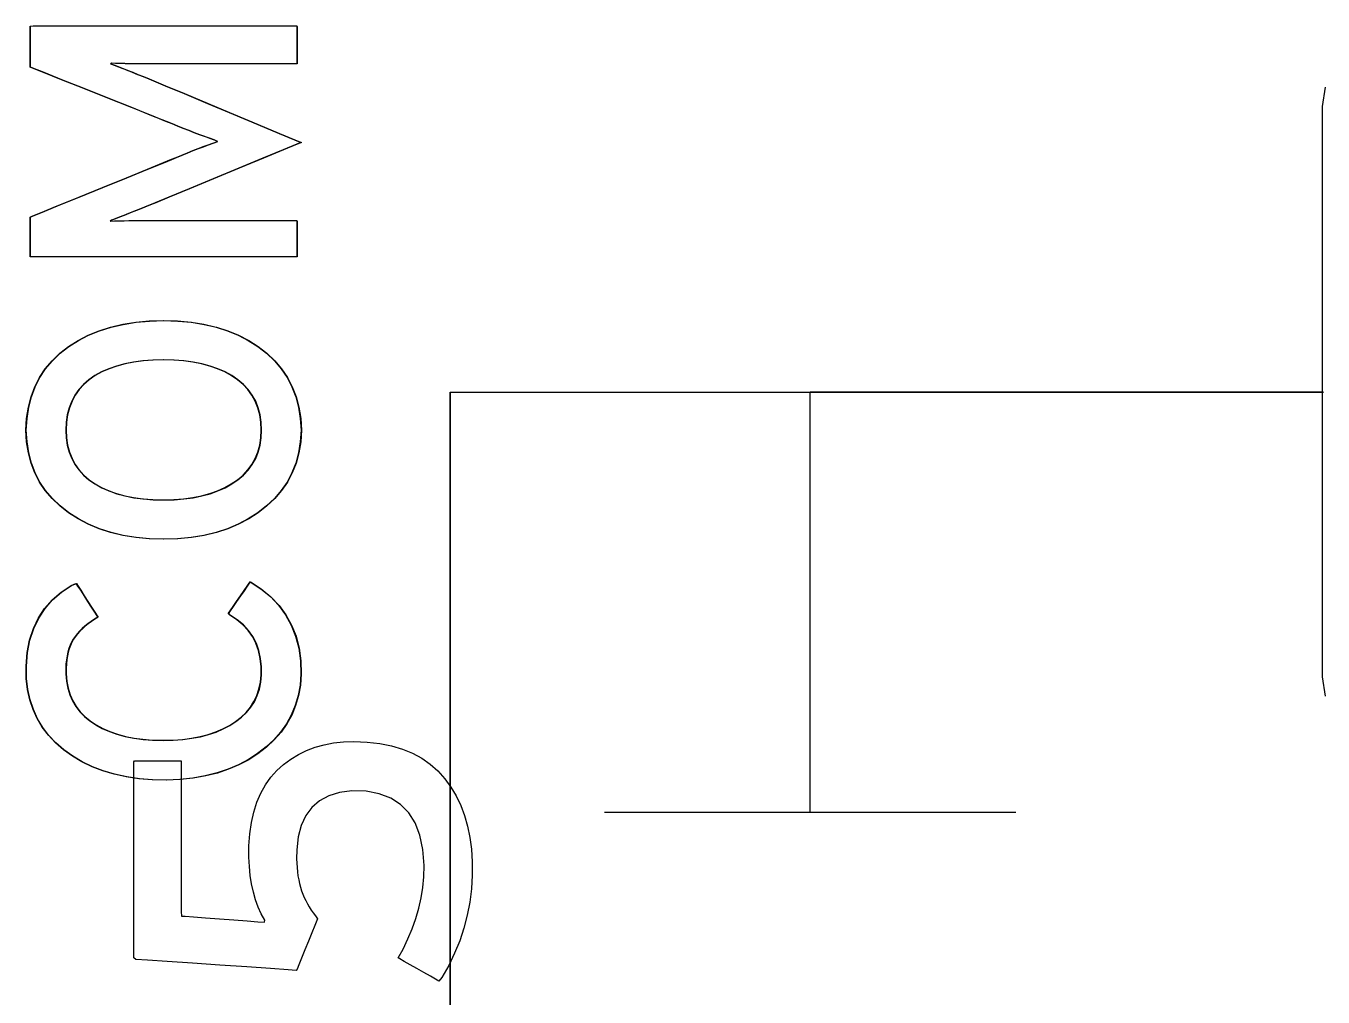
# Model space of a CAD drawing. Extents: x 1 to 47.7, y 0.2 to 35.
# Drawn here: x 34.5796 to 34.9579, y 12.9587 to 13.2419 of the extents above; entities that cross this region are included whole.
import ezdxf

# ---------------------------------------------------------------- set-up
doc = ezdxf.new("R2010")
doc.units = 0
doc.header["$MEASUREMENT"] = 0
for name, color, linetype in [('5_1___24__TARGET_LEDS___12', 7, 'CONTINUOUS'), ('6_2___8__INDEPENDENT_INPUT', 7, 'CONTINUOUS'), ('6_3___8__OPTOISO_INDEPENDE', 7, 'CONTINUOUS'), ('6_4___24__OPTOISO_INDEPEND', 7, 'CONTINUOUS'), ('6_5___8__INDEPENDENT_INPUT', 7, 'CONTINUOUS'), ('6_6___8__INDEPENDENT_INPUT', 7, 'CONTINUOUS'), ('6_7___8__OPTOISO_INDEPENDE', 7, 'CONTINUOUS'), ('6_8___8__OPTOISO_INDEPENDE', 7, 'CONTINUOUS')]:
    doc.layers.add(name, color=color, linetype=linetype)

msp = doc.modelspace()

# ---------------------------------------------------------------- linework, layer by layer
at = {"layer": '5_1___24__TARGET_LEDS___12'}
for points in [[(34.65872, 13.23081), (34.65724, 13.23081), (34.65328, 13.23081), (34.64759, 13.23081), (34.64088, 13.23081), (34.63388, 13.23081), (34.62733, 13.23081), (34.62196, 13.23081), (34.61849, 13.23081), (34.61715, 13.23081), (34.61525, 13.23081), (34.61344, 13.23082), (34.61173, 13.23084), (34.61011, 13.23086), (34.60858, 13.23088), (34.60715, 13.23091), (34.60581, 13.23095), (34.60456, 13.231), (34.60437, 13.23085), (34.60547, 13.23043), (34.60665, 13.22997), (34.60792, 13.22947), (34.60928, 13.22894), (34.61072, 13.22837), (34.61226, 13.22776), (34.61387, 13.22711), (34.61558, 13.22642), (34.61689, 13.22588), (34.6203, 13.22445), (34.62583, 13.22214), (34.6327, 13.21927), (34.64013, 13.21617), (34.64734, 13.21315), (34.65356, 13.21055), (34.65801, 13.20869), (34.65992, 13.20789), (34.65868, 13.20737), (34.65473, 13.20573), (34.64884, 13.2033), (34.64178, 13.20038), (34.63433, 13.19731), (34.62727, 13.19439), (34.62138, 13.19196), (34.61743, 13.19032), (34.61597, 13.18973), (34.61425, 13.18904), (34.61261, 13.18839), (34.61106, 13.18777), (34.60959, 13.18719), (34.60821, 13.18665), (34.60692, 13.18614), (34.60572, 13.18567), (34.60461, 13.18523), (34.6043, 13.18497), (34.60552, 13.18502), (34.60684, 13.18506), (34.60826, 13.18509), (34.60976, 13.18512), (34.61136, 13.18514), (34.61305, 13.18516), (34.61484, 13.18517), (34.61672, 13.18517), (34.61805, 13.18517), (34.621, 13.18517), (34.62601, 13.18517), (34.63236, 13.18517), (34.63932, 13.18517), (34.64616, 13.18517), (34.65214, 13.18517), (34.65655, 13.18517), (34.65864, 13.18517), (34.65872, 13.18494), (34.65872, 13.18404), (34.65872, 13.18266), (34.65872, 13.18097), (34.65872, 13.17916), (34.65872, 13.17743), (34.65872, 13.17596), (34.65872, 13.17494), (34.65872, 13.17455), (34.65592, 13.17455), (34.64845, 13.17455), (34.63767, 13.17455), (34.62499, 13.17455), (34.61176, 13.17455), (34.59938, 13.17455), (34.58922, 13.17455), (34.58267, 13.17455), (34.58095, 13.17458), (34.58095, 13.17517), (34.58095, 13.17642), (34.58095, 13.17811), (34.58095, 13.18005), (34.58095, 13.18202), (34.58095, 13.18382), (34.58095, 13.18524), (34.58095, 13.18608), (34.58125, 13.18634), (34.58394, 13.18743), (34.58879, 13.1894), (34.59508, 13.19196), (34.60205, 13.1948), (34.60899, 13.19762), (34.61514, 13.20012), (34.61979, 13.20202), (34.62219, 13.20299), (34.62351, 13.20354), (34.62519, 13.20424), (34.62682, 13.20489), (34.6284, 13.20552), (34.62993, 13.20611), (34.63142, 13.20668), (34.63285, 13.2072), (34.63424, 13.2077), (34.63558, 13.20816), (34.63457, 13.20862), (34.63321, 13.2091), (34.63179, 13.20962), (34.63032, 13.21017), (34.6288, 13.21075), (34.62722, 13.21136), (34.62559, 13.212), (34.62391, 13.21268), (34.62235, 13.21331), (34.62055, 13.21403), (34.61633, 13.21571), (34.61045, 13.21806), (34.60362, 13.22079), (34.59659, 13.2236), (34.59009, 13.22619), (34.58486, 13.22828), (34.58163, 13.22957), (34.58095, 13.2299), (34.58095, 13.23059), (34.58095, 13.23194), (34.58095, 13.23373), (34.58095, 13.23574), (34.58095, 13.23777), (34.58095, 13.23959), (34.58095, 13.241), (34.58095, 13.24178), (34.58184, 13.24187), (34.58741, 13.24187), (34.59688, 13.24187), (34.60889, 13.24187), (34.62205, 13.24187), (34.63497, 13.24187), (34.64629, 13.24187), (34.65461, 13.24187), (34.65857, 13.24187), (34.65872, 13.24162), (34.65872, 13.24069), (34.65872, 13.23925), (34.65872, 13.23749), (34.65872, 13.23561), (34.65872, 13.2338), (34.65872, 13.23227), (34.65872, 13.23121)], [(34.61979, 13.15599), (34.62393, 13.15585), (34.62787, 13.15548), (34.6316, 13.15488), (34.63514, 13.15405), (34.63848, 13.15299), (34.64162, 13.1517), (34.64456, 13.15018), (34.6473, 13.14843), (34.64987, 13.14644), (34.65217, 13.14426), (34.65418, 13.14189), (34.65589, 13.13935), (34.65729, 13.13664), (34.6584, 13.13375), (34.65922, 13.13069), (34.65973, 13.12745), (34.65994, 13.12404), (34.65973, 13.12065), (34.65922, 13.11744), (34.6584, 13.11441), (34.65729, 13.11156), (34.65589, 13.10889), (34.65418, 13.10639), (34.65217, 13.10407), (34.64987, 13.10192), (34.6473, 13.09993), (34.64456, 13.09814), (34.64162, 13.09659), (34.63848, 13.09526), (34.63514, 13.09418), (34.6316, 13.09333), (34.62787, 13.09272), (34.62393, 13.09234), (34.61979, 13.0922), (34.61565, 13.09234), (34.61171, 13.09272), (34.60796, 13.09333), (34.6044, 13.09418), (34.60104, 13.09526), (34.59788, 13.09659), (34.59491, 13.09814), (34.59213, 13.09993), (34.58957, 13.10192), (34.5873, 13.10407), (34.58533, 13.10639), (34.58365, 13.10889), (34.58227, 13.11156), (34.58118, 13.11441), (34.58039, 13.11744), (34.5799, 13.12065), (34.5797, 13.12404), (34.5799, 13.12745), (34.58039, 13.13069), (34.58118, 13.13375), (34.58227, 13.13664), (34.58365, 13.13935), (34.58533, 13.14189), (34.5873, 13.14426), (34.58957, 13.14644), (34.59213, 13.14843), (34.59491, 13.15018), (34.59788, 13.1517), (34.60104, 13.15299), (34.6044, 13.15405), (34.60796, 13.15488), (34.61171, 13.15548), (34.61565, 13.15585)], [(34.61979, 13.1445), (34.61674, 13.14443), (34.61384, 13.14421), (34.6111, 13.14385), (34.60852, 13.14335), (34.6061, 13.14271), (34.60383, 13.14193), (34.60173, 13.141), (34.59978, 13.13993), (34.59801, 13.13871), (34.59646, 13.13735), (34.59512, 13.13586), (34.59397, 13.13423), (34.59303, 13.13246), (34.5923, 13.13056), (34.59176, 13.12852), (34.59143, 13.12635), (34.59131, 13.12404), (34.59143, 13.12178), (34.59176, 13.11964), (34.5923, 13.11764), (34.59303, 13.11577), (34.59397, 13.11402), (34.59512, 13.11241), (34.59646, 13.11093), (34.59801, 13.10958), (34.59978, 13.10835), (34.60173, 13.10726), (34.60383, 13.10631), (34.6061, 13.10551), (34.60852, 13.10485), (34.6111, 13.10434), (34.61384, 13.10398), (34.61674, 13.10376), (34.61979, 13.10369), (34.62281, 13.10376), (34.62568, 13.10398), (34.62838, 13.10434), (34.63094, 13.10485), (34.63333, 13.10551), (34.63558, 13.10631), (34.63766, 13.10726), (34.6396, 13.10835), (34.6414, 13.10958), (34.64302, 13.11093), (34.64443, 13.11241), (34.64562, 13.11402), (34.6466, 13.11577), (34.64736, 13.11764), (34.6479, 13.11964), (34.64822, 13.12178), (34.64833, 13.12404), (34.64822, 13.12635), (34.6479, 13.12852), (34.64736, 13.13056), (34.6466, 13.13246), (34.64562, 13.13423), (34.64443, 13.13586), (34.64302, 13.13735), (34.6414, 13.13871), (34.6396, 13.13993), (34.63766, 13.141), (34.63558, 13.14193), (34.63333, 13.14271), (34.63094, 13.14335), (34.62838, 13.14385), (34.62568, 13.14421), (34.62281, 13.14443)], [(34.64507, 13.07977), (34.64823, 13.07774), (34.65101, 13.07546), (34.65341, 13.07294), (34.65544, 13.07019), (34.65709, 13.06719), (34.65837, 13.06395), (34.65927, 13.06047), (34.65979, 13.05674), (34.65991, 13.05296), (34.65963, 13.04971), (34.65907, 13.04662), (34.65823, 13.0437), (34.6571, 13.04095), (34.65569, 13.03837), (34.65399, 13.03596), (34.65201, 13.03371), (34.64975, 13.03163), (34.64725, 13.0297), (34.64458, 13.02795), (34.64173, 13.02643), (34.63868, 13.02514), (34.63544, 13.02406), (34.63202, 13.02321), (34.62841, 13.02259), (34.6246, 13.02218), (34.62061, 13.022), (34.61655, 13.02208), (34.61267, 13.0224), (34.60897, 13.02293), (34.60546, 13.0237), (34.60213, 13.02468), (34.59898, 13.02589), (34.59602, 13.02732), (34.59324, 13.02897), (34.59065, 13.03085), (34.58832, 13.03286), (34.58626, 13.03504), (34.58448, 13.03738), (34.58298, 13.0399), (34.58177, 13.04258), (34.58083, 13.04543), (34.58017, 13.04845), (34.57979, 13.05163), (34.57973, 13.05523), (34.58006, 13.05916), (34.58077, 13.0628), (34.58186, 13.06617), (34.58332, 13.06925), (34.58516, 13.07205), (34.58737, 13.07457), (34.58996, 13.07681), (34.59292, 13.07876), (34.5943, 13.07933), (34.59478, 13.07858), (34.59558, 13.07733), (34.59659, 13.07577), (34.59769, 13.07406), (34.59876, 13.0724), (34.59969, 13.07096), (34.60036, 13.06993), (34.60065, 13.06947), (34.59973, 13.0689), (34.59872, 13.06824), (34.59778, 13.06756), (34.5969, 13.06686), (34.59608, 13.06614), (34.59533, 13.06541), (34.59464, 13.06466), (34.59402, 13.06389), (34.59347, 13.06309), (34.59299, 13.06222), (34.59258, 13.06129), (34.59222, 13.06031), (34.59192, 13.05927), (34.59168, 13.05819), (34.5915, 13.05705), (34.59138, 13.05586), (34.59132, 13.05461), (34.59133, 13.05294), (34.59153, 13.05079), (34.59192, 13.04877), (34.5925, 13.04687), (34.59328, 13.04509), (34.59425, 13.04344), (34.59541, 13.04192), (34.59676, 13.04052), (34.59831, 13.03925), (34.60006, 13.03808), (34.60198, 13.03704), (34.60404, 13.03613), (34.60626, 13.03536), (34.60862, 13.03473), (34.61114, 13.03424), (34.61381, 13.03388), (34.61662, 13.03367), (34.61959, 13.03359), (34.62254, 13.03365), (34.62534, 13.03385), (34.628, 13.03418), (34.63051, 13.03466), (34.63287, 13.03527), (34.63509, 13.03602), (34.63715, 13.03691), (34.63907, 13.03793), (34.64086, 13.03909), (34.64251, 13.04034), (34.64395, 13.04172), (34.64519, 13.04323), (34.64622, 13.04486), (34.64705, 13.04662), (34.64767, 13.04851), (34.64809, 13.05052), (34.6483, 13.05265), (34.6483, 13.05503), (34.64805, 13.05747), (34.64755, 13.05975), (34.6468, 13.06187), (34.64579, 13.06383), (34.64452, 13.06563), (34.643, 13.06727), (34.64122, 13.06875), (34.63919, 13.07008), (34.63873, 13.07059), (34.63927, 13.07137), (34.64011, 13.07259), (34.64114, 13.07408), (34.64225, 13.07568), (34.64331, 13.07722), (34.64421, 13.07852), (34.64484, 13.07943)]]:
    msp.add_lwpolyline(points, close=True, dxfattribs=at)
for points in [[(34.95864, 13.0465), (34.95781, 13.05215), (34.95777, 13.05713), (34.95777, 13.07129), (34.95777, 13.09361), (34.95777, 13.12083), (34.95777, 13.14967), (34.95777, 13.17689), (34.95777, 13.19921), (34.95777, 13.21337), (34.95781, 13.21835), (34.95864, 13.224)], [(34.7534, 12.83514), (34.70342, 12.83514), (34.70342, 13.13514), (34.95803, 13.13514)]]:
    msp.add_lwpolyline(points, dxfattribs=at)
at = {"layer": '6_2___8__INDEPENDENT_INPUT'}
for points in [[(34.95864, 13.0465), (34.95781, 13.05215), (34.95777, 13.05713), (34.95777, 13.07129), (34.95777, 13.09361), (34.95777, 13.12083), (34.95777, 13.14967), (34.95777, 13.17689), (34.95777, 13.19921), (34.95777, 13.21337), (34.95781, 13.21835), (34.95864, 13.224)], [(34.80829, 13.01269), (34.80829, 13.13519), (34.95794, 13.13519)], [(34.7483, 13.01269), (34.8683, 13.01269)]]:
    msp.add_lwpolyline(points, dxfattribs=at)
msp.add_lwpolyline([(34.67525, 13.03324), (34.67915, 13.03308), (34.68281, 13.03266), (34.68623, 13.03198), (34.68941, 13.03104), (34.69236, 13.02983), (34.69507, 13.02836), (34.69754, 13.02664), (34.69977, 13.02465), (34.70177, 13.02241), (34.70354, 13.01998), (34.70509, 13.01738), (34.70642, 13.01461), (34.70753, 13.01166), (34.70842, 13.00855), (34.70909, 13.00527), (34.70955, 13.00182), (34.70978, 12.99819), (34.70979, 12.99432), (34.70955, 12.99034), (34.70907, 12.98643), (34.70833, 12.98259), (34.70735, 12.97883), (34.70612, 12.97513), (34.70464, 12.9715), (34.7029, 12.96794), (34.70092, 12.96446), (34.70001, 12.96342), (34.69907, 12.96396), (34.69755, 12.96482), (34.69566, 12.96589), (34.69362, 12.96705), (34.69163, 12.96818), (34.68992, 12.96915), (34.68869, 12.96985), (34.68817, 12.97014), (34.68959, 12.97275), (34.69102, 12.9757), (34.69225, 12.97867), (34.6933, 12.98165), (34.69416, 12.98466), (34.69483, 12.98768), (34.69531, 12.99072), (34.69561, 12.99378), (34.6957, 12.99708), (34.69533, 13.00179), (34.69447, 13.00593), (34.6931, 13.0095), (34.69124, 13.01249), (34.68887, 13.01491), (34.68601, 13.01676), (34.68265, 13.01803), (34.67878, 13.01873), (34.67463, 13.01882), (34.67105, 13.01834), (34.66791, 13.01738), (34.66523, 13.01594), (34.663, 13.01403), (34.66122, 13.01165), (34.65989, 13.00879), (34.65901, 13.00545), (34.65859, 13.00164), (34.65855, 12.99906), (34.65859, 12.99777), (34.65867, 12.99651), (34.65878, 12.99529), (34.65894, 12.9941), (34.65914, 12.99296), (34.65937, 12.99185), (34.65964, 12.99078), (34.65996, 12.98975), (34.66034, 12.98876), (34.66077, 12.9878), (34.66123, 12.98685), (34.66172, 12.98592), (34.66224, 12.98501), (34.6628, 12.98412), (34.66339, 12.98325), (34.66401, 12.9824), (34.66466, 12.98156), (34.66444, 12.98102), (34.66385, 12.97957), (34.663, 12.97749), (34.66201, 12.97504), (34.66097, 12.97248), (34.65999, 12.97009), (34.65919, 12.96813), (34.65868, 12.96686), (34.65845, 12.96653), (34.65604, 12.9667), (34.65096, 12.96704), (34.64405, 12.96751), (34.63616, 12.96804), (34.62813, 12.96859), (34.6208, 12.96909), (34.61501, 12.96948), (34.61162, 12.96971), (34.61107, 12.97018), (34.61107, 12.97393), (34.61107, 12.98071), (34.61107, 12.98948), (34.61107, 12.99922), (34.61107, 13.00891), (34.61107, 13.01751), (34.61107, 13.024), (34.61107, 13.02736), (34.6113, 13.0276), (34.61238, 13.0276), (34.61413, 13.0276), (34.6163, 13.0276), (34.61864, 13.0276), (34.62092, 13.0276), (34.62289, 13.0276), (34.6243, 13.0276), (34.6249, 13.0276), (34.62491, 13.0263), (34.62491, 13.02222), (34.62491, 13.01613), (34.62491, 13.00883), (34.62491, 13.00113), (34.62491, 12.99384), (34.62491, 12.98774), (34.62491, 12.98366), (34.62492, 12.98236), (34.62599, 12.98228), (34.6285, 12.98209), (34.63201, 12.98183), (34.63608, 12.98153), (34.64027, 12.98121), (34.64414, 12.98092), (34.64726, 12.98069), (34.64918, 12.98055), (34.64923, 12.98111), (34.64822, 12.98298), (34.64733, 12.98498), (34.64657, 12.9871), (34.64593, 12.98935), (34.64541, 12.99172), (34.64502, 12.99421), (34.64475, 12.99683), (34.6446, 12.99957), (34.64462, 13.00287), (34.64488, 13.00635), (34.64536, 13.00963), (34.64606, 13.01269), (34.64696, 13.01554), (34.64809, 13.01818), (34.64943, 13.0206), (34.65099, 13.02281), (34.65276, 13.02481), (34.65472, 13.02658), (34.65682, 13.02814), (34.65906, 13.0295), (34.66142, 13.03064), (34.66392, 13.03158), (34.66655, 13.03231), (34.66932, 13.03283), (34.67222, 13.03314)], close=True, dxfattribs=at)
at = {"layer": '6_3___8__OPTOISO_INDEPENDE'}
for points in [[(34.95864, 13.0465), (34.95781, 13.05215), (34.95777, 13.05713), (34.95777, 13.07129), (34.95777, 13.09361), (34.95777, 13.12083), (34.95777, 13.14967), (34.95777, 13.17689), (34.95777, 13.19921), (34.95777, 13.21337), (34.95781, 13.21835), (34.95864, 13.224)], [(34.80829, 13.01269), (34.80829, 13.13519), (34.95794, 13.13519)], [(34.7483, 13.01269), (34.8683, 13.01269)]]:
    msp.add_lwpolyline(points, dxfattribs=at)
msp.add_lwpolyline([(34.67525, 13.03324), (34.67915, 13.03308), (34.68281, 13.03266), (34.68623, 13.03198), (34.68941, 13.03104), (34.69236, 13.02983), (34.69507, 13.02836), (34.69754, 13.02664), (34.69977, 13.02465), (34.70177, 13.02241), (34.70354, 13.01998), (34.70509, 13.01738), (34.70642, 13.01461), (34.70753, 13.01166), (34.70842, 13.00855), (34.70909, 13.00527), (34.70955, 13.00182), (34.70978, 12.99819), (34.70979, 12.99432), (34.70955, 12.99034), (34.70907, 12.98643), (34.70833, 12.98259), (34.70735, 12.97883), (34.70612, 12.97513), (34.70464, 12.9715), (34.7029, 12.96794), (34.70092, 12.96446), (34.70001, 12.96342), (34.69907, 12.96396), (34.69755, 12.96482), (34.69566, 12.96589), (34.69362, 12.96705), (34.69163, 12.96818), (34.68992, 12.96915), (34.68869, 12.96985), (34.68817, 12.97014), (34.68959, 12.97275), (34.69102, 12.9757), (34.69225, 12.97867), (34.6933, 12.98165), (34.69416, 12.98466), (34.69483, 12.98768), (34.69531, 12.99072), (34.69561, 12.99378), (34.6957, 12.99708), (34.69533, 13.00179), (34.69447, 13.00593), (34.6931, 13.0095), (34.69124, 13.01249), (34.68887, 13.01491), (34.68601, 13.01676), (34.68265, 13.01803), (34.67878, 13.01873), (34.67463, 13.01882), (34.67105, 13.01834), (34.66791, 13.01738), (34.66523, 13.01594), (34.663, 13.01403), (34.66122, 13.01165), (34.65989, 13.00879), (34.65901, 13.00545), (34.65859, 13.00164), (34.65855, 12.99906), (34.65859, 12.99777), (34.65867, 12.99651), (34.65878, 12.99529), (34.65894, 12.9941), (34.65914, 12.99296), (34.65937, 12.99185), (34.65964, 12.99078), (34.65996, 12.98975), (34.66034, 12.98876), (34.66077, 12.9878), (34.66123, 12.98685), (34.66172, 12.98592), (34.66224, 12.98501), (34.6628, 12.98412), (34.66339, 12.98325), (34.66401, 12.9824), (34.66466, 12.98156), (34.66444, 12.98102), (34.66385, 12.97957), (34.663, 12.97749), (34.66201, 12.97504), (34.66097, 12.97248), (34.65999, 12.97009), (34.65919, 12.96813), (34.65868, 12.96686), (34.65845, 12.96653), (34.65604, 12.9667), (34.65096, 12.96704), (34.64405, 12.96751), (34.63616, 12.96804), (34.62813, 12.96859), (34.6208, 12.96909), (34.61501, 12.96948), (34.61162, 12.96971), (34.61107, 12.97018), (34.61107, 12.97393), (34.61107, 12.98071), (34.61107, 12.98948), (34.61107, 12.99922), (34.61107, 13.00891), (34.61107, 13.01751), (34.61107, 13.024), (34.61107, 13.02736), (34.6113, 13.0276), (34.61238, 13.0276), (34.61413, 13.0276), (34.6163, 13.0276), (34.61864, 13.0276), (34.62092, 13.0276), (34.62289, 13.0276), (34.6243, 13.0276), (34.6249, 13.0276), (34.62491, 13.0263), (34.62491, 13.02222), (34.62491, 13.01613), (34.62491, 13.00883), (34.62491, 13.00113), (34.62491, 12.99384), (34.62491, 12.98774), (34.62491, 12.98366), (34.62492, 12.98236), (34.62599, 12.98228), (34.6285, 12.98209), (34.63201, 12.98183), (34.63608, 12.98153), (34.64027, 12.98121), (34.64414, 12.98092), (34.64726, 12.98069), (34.64918, 12.98055), (34.64923, 12.98111), (34.64822, 12.98298), (34.64733, 12.98498), (34.64657, 12.9871), (34.64593, 12.98935), (34.64541, 12.99172), (34.64502, 12.99421), (34.64475, 12.99683), (34.6446, 12.99957), (34.64462, 13.00287), (34.64488, 13.00635), (34.64536, 13.00963), (34.64606, 13.01269), (34.64696, 13.01554), (34.64809, 13.01818), (34.64943, 13.0206), (34.65099, 13.02281), (34.65276, 13.02481), (34.65472, 13.02658), (34.65682, 13.02814), (34.65906, 13.0295), (34.66142, 13.03064), (34.66392, 13.03158), (34.66655, 13.03231), (34.66932, 13.03283), (34.67222, 13.03314)], close=True, dxfattribs=at)
at = {"layer": '6_4___24__OPTOISO_INDEPEND'}
for points in [[(34.65861, 13.23082), (34.65713, 13.23082), (34.65318, 13.23082), (34.64748, 13.23082), (34.64077, 13.23082), (34.63377, 13.23082), (34.62722, 13.23082), (34.62185, 13.23082), (34.61838, 13.23082), (34.61704, 13.23082), (34.61514, 13.23083), (34.61333, 13.23083), (34.61162, 13.23085), (34.61, 13.23087), (34.60848, 13.2309), (34.60704, 13.23093), (34.6057, 13.23097), (34.60445, 13.23101), (34.60426, 13.23086), (34.60536, 13.23044), (34.60654, 13.22998), (34.60781, 13.22949), (34.60917, 13.22895), (34.61061, 13.22838), (34.61215, 13.22777), (34.61377, 13.22712), (34.61547, 13.22643), (34.61678, 13.2259), (34.6202, 13.22447), (34.62573, 13.22216), (34.63259, 13.21929), (34.64002, 13.21618), (34.64723, 13.21317), (34.65345, 13.21057), (34.6579, 13.2087), (34.65981, 13.20791), (34.65858, 13.20738), (34.65462, 13.20575), (34.64873, 13.20331), (34.64167, 13.2004), (34.63422, 13.19732), (34.62716, 13.19441), (34.62127, 13.19197), (34.61732, 13.19034), (34.61586, 13.18974), (34.61414, 13.18905), (34.6125, 13.1884), (34.61095, 13.18779), (34.60948, 13.18721), (34.60811, 13.18666), (34.60682, 13.18615), (34.60561, 13.18568), (34.6045, 13.18524), (34.60419, 13.18499), (34.60542, 13.18503), (34.60674, 13.18507), (34.60815, 13.1851), (34.60965, 13.18513), (34.61125, 13.18515), (34.61295, 13.18517), (34.61473, 13.18518), (34.61661, 13.18519), (34.61795, 13.18519), (34.62089, 13.18519), (34.6259, 13.18519), (34.63225, 13.18519), (34.63921, 13.18519), (34.64605, 13.18519), (34.65204, 13.18519), (34.65644, 13.18519), (34.65853, 13.18519), (34.65861, 13.18495), (34.65861, 13.18406), (34.65861, 13.18267), (34.65861, 13.18098), (34.65861, 13.17917), (34.65861, 13.17744), (34.65861, 13.17597), (34.65861, 13.17495), (34.65861, 13.17457), (34.65581, 13.17457), (34.64834, 13.17457), (34.63757, 13.17457), (34.62488, 13.17457), (34.61165, 13.17457), (34.59927, 13.17457), (34.58912, 13.17457), (34.58256, 13.17457), (34.58084, 13.17459), (34.58084, 13.17518), (34.58084, 13.17643), (34.58084, 13.17813), (34.58084, 13.18006), (34.58084, 13.18204), (34.58084, 13.18384), (34.58084, 13.18526), (34.58084, 13.18609), (34.58115, 13.18635), (34.58383, 13.18744), (34.58869, 13.18942), (34.59497, 13.19197), (34.60194, 13.19481), (34.60888, 13.19763), (34.61504, 13.20014), (34.61968, 13.20203), (34.62209, 13.20301), (34.62341, 13.20356), (34.62508, 13.20425), (34.62671, 13.20491), (34.62829, 13.20553), (34.62982, 13.20613), (34.63131, 13.20669), (34.63274, 13.20722), (34.63413, 13.20771), (34.63547, 13.20818), (34.63446, 13.20863), (34.6331, 13.20912), (34.63168, 13.20963), (34.63021, 13.21018), (34.62869, 13.21076), (34.62711, 13.21137), (34.62548, 13.21202), (34.6238, 13.21269), (34.62224, 13.21333), (34.62044, 13.21405), (34.61622, 13.21573), (34.61034, 13.21808), (34.60351, 13.2208), (34.59648, 13.22361), (34.58998, 13.22621), (34.58475, 13.2283), (34.58152, 13.22959), (34.58084, 13.22991), (34.58084, 13.23061), (34.58084, 13.23196), (34.58084, 13.23374), (34.58084, 13.23576), (34.58084, 13.23778), (34.58084, 13.2396), (34.58084, 13.24101), (34.58084, 13.24179), (34.58173, 13.24188), (34.5873, 13.24188), (34.59678, 13.24188), (34.60878, 13.24188), (34.62194, 13.24188), (34.63486, 13.24188), (34.64618, 13.24188), (34.65451, 13.24188), (34.65846, 13.24188), (34.65861, 13.24164), (34.65861, 13.2407), (34.65861, 13.23926), (34.65861, 13.2375), (34.65861, 13.23562), (34.65861, 13.23381), (34.65861, 13.23228), (34.65861, 13.23122)], [(34.61968, 13.156), (34.62382, 13.15586), (34.62776, 13.15549), (34.6315, 13.15489), (34.63503, 13.15406), (34.63837, 13.153), (34.64151, 13.15171), (34.64445, 13.1502), (34.6472, 13.14845), (34.64976, 13.14646), (34.65206, 13.14427), (34.65407, 13.1419), (34.65578, 13.13936), (34.65719, 13.13665), (34.6583, 13.13376), (34.65911, 13.1307), (34.65962, 13.12746), (34.65983, 13.12405), (34.65962, 13.12067), (34.65911, 13.11746), (34.6583, 13.11443), (34.65719, 13.11157), (34.65578, 13.1089), (34.65407, 13.1064), (34.65206, 13.10408), (34.64976, 13.10194), (34.6472, 13.09995), (34.64445, 13.09816), (34.64151, 13.0966), (34.63837, 13.09528), (34.63503, 13.09419), (34.6315, 13.09334), (34.62776, 13.09273), (34.62382, 13.09235), (34.61968, 13.09221), (34.61554, 13.09235), (34.6116, 13.09273), (34.60785, 13.09334), (34.6043, 13.09419), (34.60094, 13.09528), (34.59777, 13.0966), (34.5948, 13.09816), (34.59203, 13.09995), (34.58947, 13.10194), (34.5872, 13.10408), (34.58522, 13.1064), (34.58354, 13.1089), (34.58216, 13.11157), (34.58108, 13.11443), (34.58029, 13.11746), (34.57979, 13.12067), (34.57959, 13.12405), (34.57979, 13.12746), (34.58029, 13.1307), (34.58108, 13.13376), (34.58216, 13.13665), (34.58354, 13.13936), (34.58522, 13.1419), (34.5872, 13.14427), (34.58947, 13.14646), (34.59203, 13.14845), (34.5948, 13.1502), (34.59777, 13.15171), (34.60094, 13.153), (34.6043, 13.15406), (34.60785, 13.15489), (34.6116, 13.15549), (34.61554, 13.15586)], [(34.61968, 13.14451), (34.61663, 13.14444), (34.61373, 13.14422), (34.61099, 13.14387), (34.60841, 13.14337), (34.60599, 13.14273), (34.60372, 13.14194), (34.60162, 13.14101), (34.59967, 13.13994), (34.5979, 13.13873), (34.59635, 13.13737), (34.59501, 13.13587), (34.59387, 13.13424), (34.59293, 13.13247), (34.59219, 13.13057), (34.59166, 13.12853), (34.59133, 13.12636), (34.5912, 13.12405), (34.59133, 13.12179), (34.59166, 13.11966), (34.59219, 13.11765), (34.59293, 13.11578), (34.59387, 13.11404), (34.59501, 13.11243), (34.59635, 13.11094), (34.5979, 13.10959), (34.59967, 13.10836), (34.60162, 13.10727), (34.60372, 13.10632), (34.60599, 13.10552), (34.60841, 13.10486), (34.61099, 13.10435), (34.61373, 13.10399), (34.61663, 13.10377), (34.61968, 13.1037), (34.6227, 13.10377), (34.62557, 13.10399), (34.62828, 13.10435), (34.63083, 13.10486), (34.63323, 13.10552), (34.63547, 13.10632), (34.63756, 13.10727), (34.63949, 13.10836), (34.64129, 13.10959), (34.64291, 13.11094), (34.64432, 13.11243), (34.64551, 13.11404), (34.64649, 13.11578), (34.64725, 13.11765), (34.64779, 13.11966), (34.64811, 13.12179), (34.64822, 13.12405), (34.64811, 13.12636), (34.64779, 13.12853), (34.64725, 13.13057), (34.64649, 13.13247), (34.64551, 13.13424), (34.64432, 13.13587), (34.64291, 13.13737), (34.64129, 13.13873), (34.63949, 13.13994), (34.63756, 13.14101), (34.63547, 13.14194), (34.63323, 13.14273), (34.63083, 13.14337), (34.62828, 13.14387), (34.62557, 13.14422), (34.6227, 13.14444)], [(34.64497, 13.07979), (34.64812, 13.07775), (34.6509, 13.07548), (34.6533, 13.07296), (34.65533, 13.0702), (34.65698, 13.0672), (34.65826, 13.06396), (34.65916, 13.06048), (34.65969, 13.05676), (34.6598, 13.05298), (34.65953, 13.04972), (34.65896, 13.04663), (34.65812, 13.04372), (34.65699, 13.04097), (34.65558, 13.03838), (34.65388, 13.03597), (34.6519, 13.03372), (34.64964, 13.03165), (34.64715, 13.02971), (34.64448, 13.02797), (34.64162, 13.02645), (34.63857, 13.02515), (34.63534, 13.02408), (34.63191, 13.02323), (34.6283, 13.0226), (34.6245, 13.0222), (34.6205, 13.02202), (34.61644, 13.0221), (34.61256, 13.02241), (34.60886, 13.02295), (34.60535, 13.02371), (34.60202, 13.02469), (34.59887, 13.0259), (34.59591, 13.02733), (34.59314, 13.02899), (34.59055, 13.03086), (34.58821, 13.03287), (34.58615, 13.03505), (34.58437, 13.0374), (34.58288, 13.03991), (34.58166, 13.04259), (34.58072, 13.04544), (34.58006, 13.04846), (34.57969, 13.05165), (34.57962, 13.05524), (34.57995, 13.05917), (34.58067, 13.06282), (34.58175, 13.06618), (34.58322, 13.06927), (34.58505, 13.07207), (34.58726, 13.07458), (34.58985, 13.07682), (34.59281, 13.07877), (34.59419, 13.07934), (34.59467, 13.07859), (34.59548, 13.07734), (34.59648, 13.07578), (34.59758, 13.07408), (34.59865, 13.07242), (34.59958, 13.07098), (34.60025, 13.06994), (34.60054, 13.06949), (34.59962, 13.06892), (34.59861, 13.06826), (34.59767, 13.06757), (34.59679, 13.06688), (34.59597, 13.06616), (34.59522, 13.06542), (34.59454, 13.06467), (34.59391, 13.0639), (34.59336, 13.06311), (34.59288, 13.06223), (34.59247, 13.0613), (34.59211, 13.06032), (34.59181, 13.05929), (34.59158, 13.0582), (34.5914, 13.05706), (34.59127, 13.05587), (34.59121, 13.05463), (34.59122, 13.05296), (34.59142, 13.05081), (34.59181, 13.04878), (34.59239, 13.04688), (34.59317, 13.0451), (34.59414, 13.04346), (34.5953, 13.04193), (34.59665, 13.04053), (34.5982, 13.03926), (34.59995, 13.03809), (34.60187, 13.03705), (34.60393, 13.03614), (34.60615, 13.03538), (34.60852, 13.03475), (34.61103, 13.03425), (34.6137, 13.0339), (34.61651, 13.03368), (34.61948, 13.0336), (34.62243, 13.03366), (34.62524, 13.03386), (34.62789, 13.0342), (34.6304, 13.03467), (34.63276, 13.03528), (34.63498, 13.03603), (34.63704, 13.03692), (34.63896, 13.03795), (34.64075, 13.0391), (34.6424, 13.04036), (34.64384, 13.04174), (34.64508, 13.04324), (34.64611, 13.04488), (34.64694, 13.04664), (34.64756, 13.04852), (34.64798, 13.05053), (34.64819, 13.05266), (34.64819, 13.05504), (34.64795, 13.05748), (34.64744, 13.05976), (34.64669, 13.06188), (34.64568, 13.06384), (34.64441, 13.06564), (34.64289, 13.06728), (34.64111, 13.06877), (34.63908, 13.07009), (34.63862, 13.07061), (34.63916, 13.07138), (34.64, 13.0726), (34.64103, 13.07409), (34.64214, 13.07569), (34.6432, 13.07723), (34.6441, 13.07854), (34.64473, 13.07945)]]:
    msp.add_lwpolyline(points, close=True, dxfattribs=at)
for points in [[(34.95864, 13.0465), (34.95781, 13.05215), (34.95777, 13.05713), (34.95777, 13.07129), (34.95777, 13.09361), (34.95777, 13.12083), (34.95777, 13.14967), (34.95777, 13.17689), (34.95777, 13.19921), (34.95777, 13.21337), (34.95781, 13.21835), (34.95864, 13.224)], [(34.75327, 12.83515), (34.70329, 12.83515), (34.70329, 13.13515), (34.95794, 13.13515)]]:
    msp.add_lwpolyline(points, dxfattribs=at)
at = {"layer": '6_5___8__INDEPENDENT_INPUT'}
msp.add_lwpolyline([(34.95864, 13.0465), (34.95781, 13.05215), (34.95777, 13.05713), (34.95777, 13.07129), (34.95777, 13.09361), (34.95777, 13.12083), (34.95777, 13.14967), (34.95777, 13.17689), (34.95777, 13.19921), (34.95777, 13.21337), (34.95781, 13.21835), (34.95864, 13.224)], dxfattribs=at)
at = {"layer": '6_6___8__INDEPENDENT_INPUT'}
for points in [[(34.95864, 13.0465), (34.95781, 13.05215), (34.95777, 13.05713), (34.95777, 13.07129), (34.95777, 13.09361), (34.95777, 13.12083), (34.95777, 13.14967), (34.95777, 13.17689), (34.95777, 13.19921), (34.95777, 13.21337), (34.95781, 13.21835), (34.95864, 13.224)], [(34.80829, 13.01269), (34.80829, 13.13519), (34.95794, 13.13519)], [(34.7483, 13.01269), (34.8683, 13.01269)]]:
    msp.add_lwpolyline(points, dxfattribs=at)
msp.add_lwpolyline([(34.67525, 13.03324), (34.67915, 13.03308), (34.68281, 13.03266), (34.68623, 13.03198), (34.68941, 13.03104), (34.69236, 13.02983), (34.69507, 13.02836), (34.69754, 13.02664), (34.69977, 13.02465), (34.70177, 13.02241), (34.70354, 13.01998), (34.70509, 13.01738), (34.70642, 13.01461), (34.70753, 13.01166), (34.70842, 13.00855), (34.70909, 13.00527), (34.70955, 13.00182), (34.70978, 12.99819), (34.70979, 12.99432), (34.70955, 12.99034), (34.70907, 12.98643), (34.70833, 12.98259), (34.70735, 12.97883), (34.70612, 12.97513), (34.70464, 12.9715), (34.7029, 12.96794), (34.70092, 12.96446), (34.70001, 12.96342), (34.69907, 12.96396), (34.69755, 12.96482), (34.69566, 12.96589), (34.69362, 12.96705), (34.69163, 12.96818), (34.68992, 12.96915), (34.68869, 12.96985), (34.68817, 12.97014), (34.68959, 12.97275), (34.69102, 12.9757), (34.69225, 12.97867), (34.6933, 12.98165), (34.69416, 12.98466), (34.69483, 12.98768), (34.69531, 12.99072), (34.69561, 12.99378), (34.6957, 12.99708), (34.69533, 13.00179), (34.69447, 13.00593), (34.6931, 13.0095), (34.69124, 13.01249), (34.68887, 13.01491), (34.68601, 13.01676), (34.68265, 13.01803), (34.67878, 13.01873), (34.67463, 13.01882), (34.67105, 13.01834), (34.66791, 13.01738), (34.66523, 13.01594), (34.663, 13.01403), (34.66122, 13.01165), (34.65989, 13.00879), (34.65901, 13.00545), (34.65859, 13.00164), (34.65855, 12.99906), (34.65859, 12.99777), (34.65867, 12.99651), (34.65878, 12.99529), (34.65894, 12.9941), (34.65914, 12.99296), (34.65937, 12.99185), (34.65964, 12.99078), (34.65996, 12.98975), (34.66034, 12.98876), (34.66077, 12.9878), (34.66123, 12.98685), (34.66172, 12.98592), (34.66224, 12.98501), (34.6628, 12.98412), (34.66339, 12.98325), (34.66401, 12.9824), (34.66466, 12.98156), (34.66444, 12.98102), (34.66385, 12.97957), (34.663, 12.97749), (34.66201, 12.97504), (34.66097, 12.97248), (34.65999, 12.97009), (34.65919, 12.96813), (34.65868, 12.96686), (34.65845, 12.96653), (34.65604, 12.9667), (34.65096, 12.96704), (34.64405, 12.96751), (34.63616, 12.96804), (34.62813, 12.96859), (34.6208, 12.96909), (34.61501, 12.96948), (34.61162, 12.96971), (34.61107, 12.97018), (34.61107, 12.97393), (34.61107, 12.98071), (34.61107, 12.98948), (34.61107, 12.99922), (34.61107, 13.00891), (34.61107, 13.01751), (34.61107, 13.024), (34.61107, 13.02736), (34.6113, 13.0276), (34.61238, 13.0276), (34.61413, 13.0276), (34.6163, 13.0276), (34.61864, 13.0276), (34.62092, 13.0276), (34.62289, 13.0276), (34.6243, 13.0276), (34.6249, 13.0276), (34.62491, 13.0263), (34.62491, 13.02222), (34.62491, 13.01613), (34.62491, 13.00883), (34.62491, 13.00113), (34.62491, 12.99384), (34.62491, 12.98774), (34.62491, 12.98366), (34.62492, 12.98236), (34.62599, 12.98228), (34.6285, 12.98209), (34.63201, 12.98183), (34.63608, 12.98153), (34.64027, 12.98121), (34.64414, 12.98092), (34.64726, 12.98069), (34.64918, 12.98055), (34.64923, 12.98111), (34.64822, 12.98298), (34.64733, 12.98498), (34.64657, 12.9871), (34.64593, 12.98935), (34.64541, 12.99172), (34.64502, 12.99421), (34.64475, 12.99683), (34.6446, 12.99957), (34.64462, 13.00287), (34.64488, 13.00635), (34.64536, 13.00963), (34.64606, 13.01269), (34.64696, 13.01554), (34.64809, 13.01818), (34.64943, 13.0206), (34.65099, 13.02281), (34.65276, 13.02481), (34.65472, 13.02658), (34.65682, 13.02814), (34.65906, 13.0295), (34.66142, 13.03064), (34.66392, 13.03158), (34.66655, 13.03231), (34.66932, 13.03283), (34.67222, 13.03314)], close=True, dxfattribs=at)
at = {"layer": '6_7___8__OPTOISO_INDEPENDE'}
for points in [[(34.95864, 13.0465), (34.95781, 13.05215), (34.95777, 13.05713), (34.95777, 13.07129), (34.95777, 13.09361), (34.95777, 13.12083), (34.95777, 13.14967), (34.95777, 13.17689), (34.95777, 13.19921), (34.95777, 13.21337), (34.95781, 13.21835), (34.95864, 13.224)], [(34.80829, 13.01269), (34.80829, 13.13519), (34.95794, 13.13519)], [(34.7483, 13.01269), (34.8683, 13.01269)]]:
    msp.add_lwpolyline(points, dxfattribs=at)
msp.add_lwpolyline([(34.67525, 13.03324), (34.67915, 13.03308), (34.68281, 13.03266), (34.68623, 13.03198), (34.68941, 13.03104), (34.69236, 13.02983), (34.69507, 13.02836), (34.69754, 13.02664), (34.69977, 13.02465), (34.70177, 13.02241), (34.70354, 13.01998), (34.70509, 13.01738), (34.70642, 13.01461), (34.70753, 13.01166), (34.70842, 13.00855), (34.70909, 13.00527), (34.70955, 13.00182), (34.70978, 12.99819), (34.70979, 12.99432), (34.70955, 12.99034), (34.70907, 12.98643), (34.70833, 12.98259), (34.70735, 12.97883), (34.70612, 12.97513), (34.70464, 12.9715), (34.7029, 12.96794), (34.70092, 12.96446), (34.70001, 12.96342), (34.69907, 12.96396), (34.69755, 12.96482), (34.69566, 12.96589), (34.69362, 12.96705), (34.69163, 12.96818), (34.68992, 12.96915), (34.68869, 12.96985), (34.68817, 12.97014), (34.68959, 12.97275), (34.69102, 12.9757), (34.69225, 12.97867), (34.6933, 12.98165), (34.69416, 12.98466), (34.69483, 12.98768), (34.69531, 12.99072), (34.69561, 12.99378), (34.6957, 12.99708), (34.69533, 13.00179), (34.69447, 13.00593), (34.6931, 13.0095), (34.69124, 13.01249), (34.68887, 13.01491), (34.68601, 13.01676), (34.68265, 13.01803), (34.67878, 13.01873), (34.67463, 13.01882), (34.67105, 13.01834), (34.66791, 13.01738), (34.66523, 13.01594), (34.663, 13.01403), (34.66122, 13.01165), (34.65989, 13.00879), (34.65901, 13.00545), (34.65859, 13.00164), (34.65855, 12.99906), (34.65859, 12.99777), (34.65867, 12.99651), (34.65878, 12.99529), (34.65894, 12.9941), (34.65914, 12.99296), (34.65937, 12.99185), (34.65964, 12.99078), (34.65996, 12.98975), (34.66034, 12.98876), (34.66077, 12.9878), (34.66123, 12.98685), (34.66172, 12.98592), (34.66224, 12.98501), (34.6628, 12.98412), (34.66339, 12.98325), (34.66401, 12.9824), (34.66466, 12.98156), (34.66444, 12.98102), (34.66385, 12.97957), (34.663, 12.97749), (34.66201, 12.97504), (34.66097, 12.97248), (34.65999, 12.97009), (34.65919, 12.96813), (34.65868, 12.96686), (34.65845, 12.96653), (34.65604, 12.9667), (34.65096, 12.96704), (34.64405, 12.96751), (34.63616, 12.96804), (34.62813, 12.96859), (34.6208, 12.96909), (34.61501, 12.96948), (34.61162, 12.96971), (34.61107, 12.97018), (34.61107, 12.97393), (34.61107, 12.98071), (34.61107, 12.98948), (34.61107, 12.99922), (34.61107, 13.00891), (34.61107, 13.01751), (34.61107, 13.024), (34.61107, 13.02736), (34.6113, 13.0276), (34.61238, 13.0276), (34.61413, 13.0276), (34.6163, 13.0276), (34.61864, 13.0276), (34.62092, 13.0276), (34.62289, 13.0276), (34.6243, 13.0276), (34.6249, 13.0276), (34.62491, 13.0263), (34.62491, 13.02222), (34.62491, 13.01613), (34.62491, 13.00883), (34.62491, 13.00113), (34.62491, 12.99384), (34.62491, 12.98774), (34.62491, 12.98366), (34.62492, 12.98236), (34.62599, 12.98228), (34.6285, 12.98209), (34.63201, 12.98183), (34.63608, 12.98153), (34.64027, 12.98121), (34.64414, 12.98092), (34.64726, 12.98069), (34.64918, 12.98055), (34.64923, 12.98111), (34.64822, 12.98298), (34.64733, 12.98498), (34.64657, 12.9871), (34.64593, 12.98935), (34.64541, 12.99172), (34.64502, 12.99421), (34.64475, 12.99683), (34.6446, 12.99957), (34.64462, 13.00287), (34.64488, 13.00635), (34.64536, 13.00963), (34.64606, 13.01269), (34.64696, 13.01554), (34.64809, 13.01818), (34.64943, 13.0206), (34.65099, 13.02281), (34.65276, 13.02481), (34.65472, 13.02658), (34.65682, 13.02814), (34.65906, 13.0295), (34.66142, 13.03064), (34.66392, 13.03158), (34.66655, 13.03231), (34.66932, 13.03283), (34.67222, 13.03314)], close=True, dxfattribs=at)
at = {"layer": '6_8___8__OPTOISO_INDEPENDE'}
msp.add_lwpolyline([(34.95864, 13.0465), (34.95781, 13.05215), (34.95777, 13.05713), (34.95777, 13.07129), (34.95777, 13.09361), (34.95777, 13.12083), (34.95777, 13.14967), (34.95777, 13.17689), (34.95777, 13.19921), (34.95777, 13.21337), (34.95781, 13.21835), (34.95864, 13.224)], dxfattribs=at)

doc.saveas('drawing.dxf')
